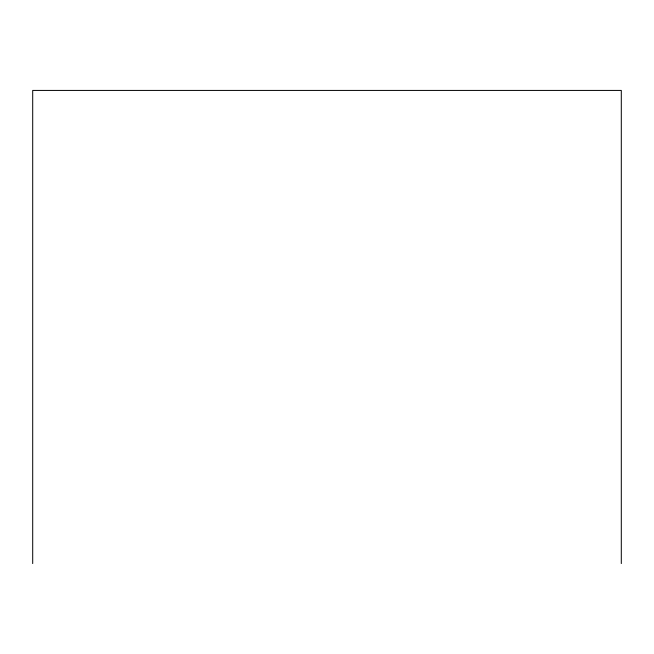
<?xml version="1.0" encoding="UTF-8"?>
<svg xmlns="http://www.w3.org/2000/svg" width="654" height="654" viewBox="0 0 654 654"><rect width="100%" height="100%" fill="white"/><g stroke="black" fill="none" stroke-linecap="round" stroke-linejoin="round"><path stroke-width="0.98" d="M621.3 563.576L621.3 90.424L32.7 90.424L32.7 563.576"/></g></svg>
